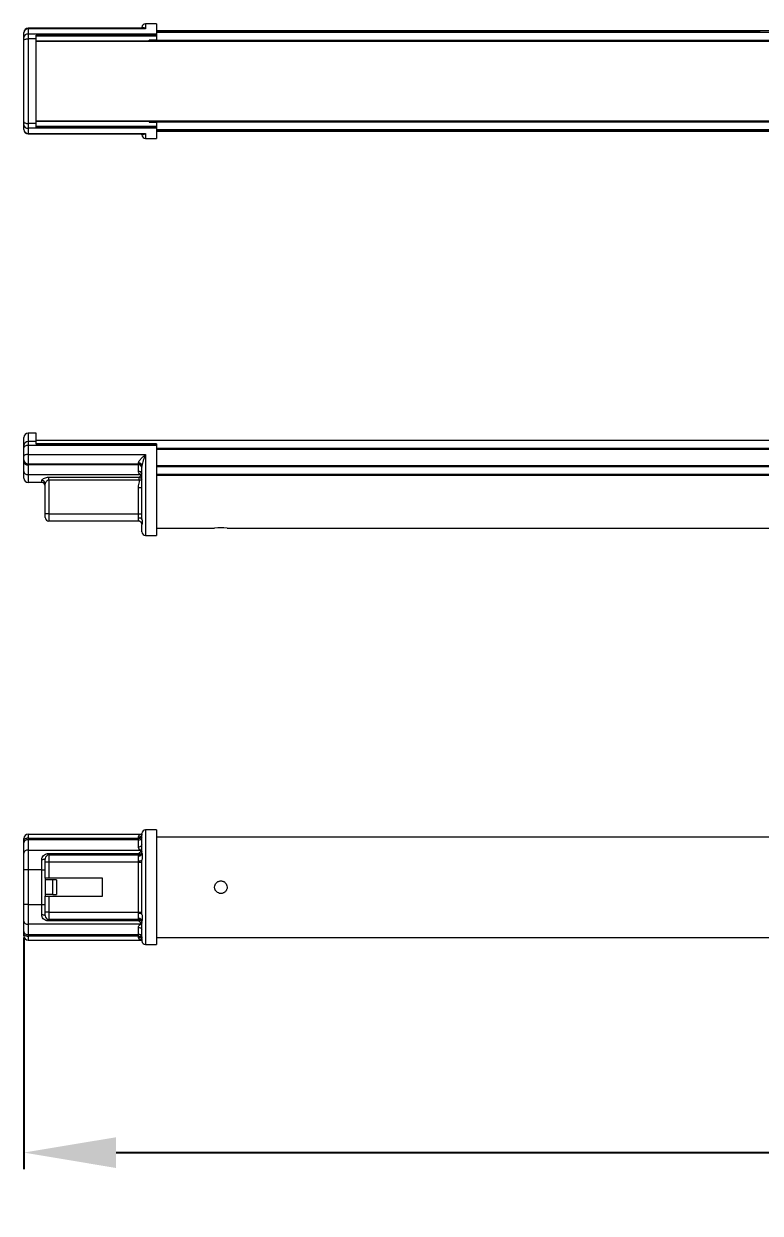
# Model space of a CAD drawing. Header units: inches. Extents: x -5.1 to 56, y 0.9 to 13.9.
# Drawn here: x 3.86 to 11.83, y 0.86 to 13.74 of the extents above; entities that cross this region are included whole.
import ezdxf

# ---------------------------------------------------------------- set-up
doc = ezdxf.new("R2010")
doc.units = ezdxf.units.IN
doc.header["$MEASUREMENT"] = 0
doc.layers.add('DIMENSIONS', color=6, linetype='Continuous')
doc.styles.get("Standard").update_dxf_attribs({"font": 'Arial.ttf'})
doc.dimstyles.new('Big 1IN', dxfattribs={"dimtxt": 1, "dimasz": 1, "dimexe": 0.18, "dimexo": 0.0625, "dimgap": 0.09, "dimtad": 0, "dimtih": 1, "dimtoh": 1, "dimzin": 0, "dimdsep": 46, "dimlunit": 3, "dimtxsty": 'Standard', "dimcen": 0.5, "dimadec": 0, "dimazin": 0, "dimtfac": 1, "dimtofl": 0, "dimtmove": 0, "dimatfit": 3, "dimfxl": 1, "dimtolj": 1, "dimtzin": 0, "dimarcsym": 0})

# ---------------------------------------------------------------- blocks, each defined once
blk = doc.blocks.new('*D15')
at = {"layer": 'Defpoints', "color": 0, "transparency": 16777216}
for p in [(3.856, 3.913), (51.848, 3.913), (51.848, 1.52)]:
    blk.add_point(p, dxfattribs=at)
at = {"layer": 'DIMENSIONS', "color": 0, "lineweight": -2, "transparency": 16777216}
for p, q in [((3.856, 3.85), (3.856, 1.34)), ((51.848, 3.85), (51.848, 1.34)), ((4.856, 1.52), (25.129, 1.52)), ((50.848, 1.52), (30.575, 1.52))]:
    blk.add_line(p, q, dxfattribs=at)
at = {"layer": 'DIMENSIONS', "color": 0, "transparency": 16777216}
for points in [[(4.856, 1.686), (4.856, 1.353), (3.856, 1.52)], [(50.848, 1.686), (50.848, 1.353), (51.848, 1.52)]]:
    blk.add_solid(points, dxfattribs=at)
at = {"layer": 'DIMENSIONS', "color": 0, "transparency": 16777216, "insert": (27.852, 1.52), "char_height": 1, "attachment_point": 5}
blk.add_mtext('\\A1;3\'-11.99"', dxfattribs=at)

msp = doc.modelspace()

# ---------------------------------------------------------------- linework, layer by layer
at = {"color": 7, "linetype": 'Continuous', "lineweight": 15}
for p, q in [((5.14, 13.691), (3.903, 13.691)), ((3.903, 13.684), (3.903, 13.629)), ((5.175, 13.684), (3.903, 13.684)), ((5.136, 13.691), (5.136, 13.701)), ((5.292, 13.74), (5.175, 13.74)), ((5.292, 13.74), (5.292, 13.629)), ((11.831, 13.662), (5.292, 13.662)), ((28.657, 13.662), (11.831, 13.662)), ((3.856, 13.642), (3.856, 13.645)), ((3.856, 13.591), (3.856, 13.642)), ((3.856, 13.56), (3.856, 13.591)), ((3.856, 12.678), (3.856, 13.56)), ((3.903, 13.629), (3.903, 13.578)), ((5.292, 13.629), (3.903, 13.629)), ((3.903, 13.578), (3.903, 12.661)), ((3.992, 13.578), (3.903, 13.578)), ((3.992, 13.618), (5.292, 13.618)), ((3.992, 13.578), (3.992, 13.618)), ((5.292, 13.607), (3.992, 13.607)), ((3.992, 12.661), (3.992, 13.578)), ((11.831, 13.553), (3.992, 13.553)), ((5.292, 13.563), (5.214, 13.563)), ((5.214, 13.553), (5.214, 13.563)), ((11.831, 13.645), (5.292, 13.645)), ((5.292, 13.629), (5.292, 13.618)), ((5.292, 13.618), (5.292, 13.607)), ((5.292, 13.607), (5.292, 13.563)), ((3.856, 12.647), (3.856, 12.678)), ((3.856, 12.596), (3.856, 12.647)), ((3.992, 12.661), (3.903, 12.661)), ((3.903, 12.661), (3.903, 12.609)), ((3.992, 12.686), (11.831, 12.686)), ((3.992, 12.62), (3.992, 12.661)), ((3.992, 12.631), (5.292, 12.631)), ((5.292, 12.62), (3.992, 12.62)), ((5.214, 12.686), (5.214, 12.675)), ((5.214, 12.675), (5.292, 12.675)), ((5.292, 12.675), (5.292, 12.631)), ((5.292, 12.631), (5.292, 12.62)), ((5.292, 12.62), (5.292, 12.609)), ((3.856, 12.594), (3.856, 12.596)), ((5.292, 12.609), (3.903, 12.609)), ((3.903, 12.609), (3.903, 12.554)), ((3.903, 12.554), (5.175, 12.554)), ((3.903, 12.547), (5.14, 12.547)), ((5.136, 12.537), (5.136, 12.547)), ((5.175, 12.498), (5.292, 12.498)), ((5.292, 12.609), (5.292, 12.498)), ((5.292, 12.594), (11.831, 12.594)), ((5.292, 12.576), (11.831, 12.576)), ((11.831, 12.594), (28.657, 12.594)), ((11.831, 12.576), (28.657, 12.576)), ((3.992, 9.307), (3.903, 9.307)), ((3.992, 9.217), (3.992, 9.307)), ((3.856, 9.174), (3.856, 9.26)), ((3.856, 9.149), (3.856, 9.174)), ((3.856, 9.059), (3.856, 9.149)), ((3.903, 9.217), (3.903, 9.175)), ((3.992, 9.217), (3.903, 9.217)), ((3.903, 9.175), (3.903, 9.078)), ((5.292, 9.175), (3.903, 9.175)), ((11.831, 9.229), (3.992, 9.229)), ((3.992, 9.189), (3.992, 9.217)), ((5.292, 9.191), (3.992, 9.191)), ((5.292, 9.189), (3.992, 9.189)), ((5.292, 9.191), (5.292, 9.189)), ((5.292, 9.189), (5.292, 9.175)), ((5.292, 9.175), (5.292, 8.201)), ((28.657, 9.229), (11.831, 9.229)), ((3.856, 9.019), (3.856, 9.059)), ((3.856, 8.998), (3.856, 9.019)), ((3.903, 9.078), (5.175, 9.078)), ((3.903, 9.078), (3.903, 8.977)), ((11.831, 9.137), (5.292, 9.137)), ((28.657, 9.137), (11.831, 9.137)), ((3.856, 8.893), (3.856, 8.998)), ((3.856, 8.822), (3.856, 8.893)), ((3.903, 8.977), (5.098, 8.977)), ((3.903, 8.977), (3.903, 8.965)), ((5.098, 8.965), (3.903, 8.965)), ((3.903, 8.965), (3.903, 8.859)), ((5.098, 8.977), (5.098, 8.985)), ((5.098, 8.965), (5.098, 8.977)), ((5.098, 8.895), (5.098, 8.965)), ((5.136, 8.373), (5.136, 8.955)), ((11.831, 8.95), (5.292, 8.95)), ((28.657, 8.95), (11.831, 8.95)), ((3.903, 8.859), (5.117, 8.859)), ((3.903, 8.859), (3.903, 8.775)), ((4.05, 8.775), (3.903, 8.775)), ((4.05, 8.775), (4.05, 8.795)), ((4.089, 8.434), (4.089, 8.759)), ((4.128, 8.831), (5.107, 8.831)), ((4.128, 8.8), (4.128, 8.831)), ((5.107, 8.8), (4.128, 8.8)), ((4.128, 8.8), (4.128, 8.434)), ((5.107, 8.8), (5.107, 8.831)), ((5.292, 8.857), (11.831, 8.857)), ((11.831, 8.857), (18.187, 8.857)), ((5.098, 8.434), (5.098, 8.72)), ((5.098, 8.72), (5.136, 8.72)), ((4.089, 8.395), (4.089, 8.434)), ((4.128, 8.434), (4.089, 8.434)), ((4.128, 8.434), (5.098, 8.434)), ((4.128, 8.434), (4.128, 8.356)), ((5.098, 8.434), (5.136, 8.434)), ((5.098, 8.393), (5.098, 8.434)), ((5.098, 8.356), (4.128, 8.356)), ((5.098, 8.356), (5.098, 8.358)), ((5.136, 8.24), (5.136, 8.319)), ((5.292, 8.278), (5.922, 8.278)), ((6.057, 8.278), (11.831, 8.278)), ((11.831, 8.278), (18.09, 8.278)), ((5.175, 8.201), (5.292, 8.201)), ((3.856, 4.902), (3.856, 4.919)), ((3.856, 4.873), (3.856, 4.902)), ((5.136, 4.965), (3.903, 4.965)), ((3.903, 4.923), (3.903, 4.905)), ((3.903, 4.923), (5.098, 4.923)), ((3.903, 4.905), (3.903, 4.793)), ((5.098, 4.905), (3.903, 4.905)), ((5.098, 4.923), (5.098, 4.936)), ((5.098, 4.905), (5.098, 4.923)), ((5.098, 4.831), (5.098, 4.905)), ((5.136, 4.764), (5.136, 4.975)), ((5.292, 5.014), (5.175, 5.014)), ((5.292, 5.014), (5.292, 3.772)), ((11.831, 4.936), (5.292, 4.936)), ((28.657, 4.936), (11.831, 4.936)), ((17.643, 4.936), (11.831, 4.936)), ((3.856, 4.761), (3.856, 4.873)), ((3.903, 4.793), (3.903, 4.581)), ((3.903, 4.793), (5.117, 4.793)), ((3.856, 4.581), (3.856, 4.761)), ((4.05, 4.581), (4.05, 4.69)), ((4.089, 4.665), (4.089, 4.703)), ((4.089, 4.49), (4.089, 4.665)), ((4.128, 4.665), (4.089, 4.665)), ((4.128, 4.742), (4.128, 4.759)), ((4.128, 4.759), (5.107, 4.759)), ((4.128, 4.742), (4.128, 4.665)), ((4.128, 4.742), (5.098, 4.742)), ((4.128, 4.665), (4.128, 4.49)), ((5.098, 4.665), (4.128, 4.665)), ((5.098, 4.731), (5.098, 4.742)), ((5.098, 4.665), (5.098, 4.68)), ((5.098, 4.121), (5.098, 4.665)), ((5.098, 4.665), (5.136, 4.665)), ((5.136, 4.099), (5.136, 4.687)), ((3.856, 4.205), (3.856, 4.581)), ((3.903, 4.581), (3.856, 4.581)), ((3.903, 4.581), (3.903, 4.205)), ((4.05, 4.581), (3.903, 4.581)), ((4.05, 4.205), (4.05, 4.581)), ((4.05, 4.581), (4.089, 4.581)), ((4.089, 4.49), (4.089, 4.471)), ((4.128, 4.49), (4.089, 4.49)), ((4.089, 4.471), (4.089, 4.315)), ((4.171, 4.471), (4.089, 4.471)), ((4.71, 4.49), (4.128, 4.49)), ((4.171, 4.315), (4.171, 4.471)), ((4.21, 4.471), (4.171, 4.471)), ((4.21, 4.471), (4.21, 4.315)), ((4.71, 4.296), (4.71, 4.49)), ((4.171, 4.315), (4.089, 4.315)), ((4.089, 4.315), (4.089, 4.296)), ((4.089, 4.121), (4.089, 4.296)), ((4.089, 4.296), (4.128, 4.296)), ((4.128, 4.296), (4.128, 4.121)), ((4.128, 4.296), (4.71, 4.296)), ((4.171, 4.315), (4.21, 4.315)), ((3.856, 4.025), (3.856, 4.205)), ((3.903, 4.205), (3.856, 4.205)), ((3.903, 4.205), (3.903, 3.993)), ((3.903, 4.205), (4.05, 4.205)), ((4.05, 4.205), (4.089, 4.205)), ((4.05, 4.096), (4.05, 4.205)), ((4.089, 4.083), (4.089, 4.121)), ((4.128, 4.121), (4.089, 4.121)), ((4.128, 4.121), (4.128, 4.044)), ((4.128, 4.121), (5.098, 4.121)), ((5.098, 4.106), (5.098, 4.121)), ((5.098, 4.121), (5.136, 4.121)), ((3.856, 3.913), (3.856, 4.025)), ((5.117, 3.993), (3.903, 3.993)), ((3.903, 3.993), (3.903, 3.881)), ((5.098, 4.044), (4.128, 4.044)), ((4.128, 4.027), (4.128, 4.044)), ((5.107, 4.027), (4.128, 4.027)), ((5.098, 4.044), (5.098, 4.055)), ((5.136, 3.811), (5.136, 4.022)), ((3.856, 3.884), (3.856, 3.913)), ((3.856, 3.867), (3.856, 3.884)), ((3.903, 3.881), (5.098, 3.881)), ((3.903, 3.881), (3.903, 3.863)), ((5.098, 3.863), (3.903, 3.863)), ((5.098, 3.881), (5.098, 3.955)), ((5.098, 3.863), (5.098, 3.881)), ((5.098, 3.85), (5.098, 3.863)), ((3.903, 3.821), (5.136, 3.821)), ((5.175, 3.772), (5.292, 3.772)), ((5.292, 3.85), (11.831, 3.85)), ((11.831, 3.85), (17.643, 3.85)), ((11.831, 3.85), (28.657, 3.85))]:
    msp.add_line(p, q, dxfattribs=at)
at = {"color": 8, "linetype": 'Continuous', "lineweight": 15}
for p, q in [((3.903, 13.691), (3.903, 13.684)), ((5.175, 13.74), (5.175, 13.684)), ((5.292, 13.662), (11.831, 13.662)), ((11.831, 13.654), (5.292, 13.654)), ((11.831, 13.548), (3.992, 13.548)), ((11.831, 13.645), (5.292, 13.645)), ((5.292, 13.564), (11.831, 13.564)), ((28.657, 13.645), (11.831, 13.645)), ((11.831, 13.564), (28.657, 13.564)), ((28.657, 13.548), (11.831, 13.548)), ((3.992, 12.69), (11.831, 12.69)), ((11.831, 12.674), (5.292, 12.674)), ((11.831, 12.69), (28.657, 12.69)), ((28.657, 12.674), (11.831, 12.674)), ((3.903, 12.554), (3.903, 12.547)), ((5.175, 12.554), (5.175, 12.498)), ((5.292, 12.594), (11.831, 12.594)), ((5.292, 12.584), (11.831, 12.584)), ((11.831, 12.577), (5.292, 12.577)), ((11.831, 12.594), (28.657, 12.594)), ((11.831, 12.584), (28.657, 12.584)), ((28.657, 12.577), (11.831, 12.577)), ((3.903, 9.307), (3.903, 9.217)), ((5.292, 9.145), (11.831, 9.145)), ((11.831, 9.145), (28.657, 9.145)), ((5.175, 9.078), (5.175, 8.201)), ((11.831, 9.133), (5.292, 9.133)), ((28.657, 9.133), (11.831, 9.133)), ((5.292, 8.959), (11.831, 8.959)), ((11.831, 8.942), (5.292, 8.942)), ((11.831, 8.959), (28.657, 8.959)), ((28.657, 8.942), (11.831, 8.942)), ((5.292, 8.864), (11.831, 8.864)), ((11.831, 8.849), (5.292, 8.849)), ((11.831, 8.864), (18.187, 8.864)), ((18.187, 8.849), (11.831, 8.849)), ((3.903, 4.965), (3.903, 4.923)), ((5.175, 5.014), (5.175, 3.772)), ((5.107, 4.743), (5.107, 4.759)), ((5.107, 4.027), (5.107, 4.043)), ((3.903, 3.863), (3.903, 3.821))]:
    msp.add_line(p, q, dxfattribs=at)
at = {"color": 7, "linetype": 'Continuous', "lineweight": 15, "flags": 128}
for points in [[(3.856, 13.56), (3.857, 13.563), (3.86, 13.567), (3.864, 13.57), (3.87, 13.572), (3.877, 13.575), (3.885, 13.576), (3.894, 13.577), (3.903, 13.578)], [(3.856, 12.678), (3.857, 12.675), (3.86, 12.672), (3.864, 12.669), (3.87, 12.666), (3.877, 12.664), (3.885, 12.662), (3.894, 12.661), (3.903, 12.661)], [(3.903, 9.175), (3.894, 9.175), (3.885, 9.173), (3.877, 9.171), (3.87, 9.168), (3.864, 9.164), (3.86, 9.159), (3.857, 9.154), (3.856, 9.149)], [(3.903, 9.078), (3.894, 9.078), (3.885, 9.077), (3.877, 9.075), (3.87, 9.073), (3.864, 9.07), (3.86, 9.066), (3.857, 9.063), (3.856, 9.059)], [(5.107, 8.8), (5.111, 8.801), (5.115, 8.802), (5.119, 8.803), (5.123, 8.803), (5.127, 8.804), (5.13, 8.805), (5.134, 8.806), (5.136, 8.806)], [(5.098, 8.393), (5.105, 8.393), (5.113, 8.392), (5.119, 8.39), (5.125, 8.388), (5.13, 8.385), (5.134, 8.381), (5.136, 8.377), (5.136, 8.373)], [(3.903, 4.923), (3.894, 4.923), (3.885, 4.921), (3.877, 4.919), (3.87, 4.917), (3.864, 4.914), (3.86, 4.91), (3.857, 4.906), (3.856, 4.902)], [(5.098, 4.936), (5.105, 4.936), (5.113, 4.937), (5.119, 4.94), (5.125, 4.943), (5.13, 4.946), (5.134, 4.95), (5.136, 4.955), (5.136, 4.96)], [(5.098, 4.923), (5.105, 4.923), (5.113, 4.924), (5.119, 4.926), (5.125, 4.928), (5.13, 4.931), (5.134, 4.934), (5.136, 4.937), (5.136, 4.941)], [(4.089, 4.703), (4.088, 4.701), (4.086, 4.698), (4.082, 4.696), (4.078, 4.694), (4.072, 4.692), (4.065, 4.691), (4.058, 4.69), (4.05, 4.69)], [(4.05, 4.096), (4.058, 4.096), (4.065, 4.095), (4.072, 4.094), (4.078, 4.092), (4.082, 4.09), (4.086, 4.088), (4.088, 4.085), (4.089, 4.083)], [(3.856, 3.884), (3.857, 3.88), (3.86, 3.876), (3.864, 3.872), (3.87, 3.869), (3.877, 3.867), (3.885, 3.865), (3.894, 3.863), (3.903, 3.863)], [(5.098, 3.863), (5.105, 3.863), (5.113, 3.862), (5.119, 3.86), (5.125, 3.858), (5.13, 3.855), (5.134, 3.852), (5.136, 3.849), (5.136, 3.845)], [(5.098, 3.85), (5.105, 3.85), (5.113, 3.849), (5.119, 3.846), (5.125, 3.843), (5.13, 3.84), (5.134, 3.836), (5.136, 3.831), (5.136, 3.826)]]:
    msp.add_lwpolyline(points, dxfattribs=at)
at = {"color": 7, "linetype": 'Continuous', "lineweight": 15}
for centre, radius, start, end in [((3.903, 13.645), 0.0466, 90, 180), ((3.901, 13.64), 0.0446, 87.4468, 177.1953), ((5.175, 13.701), 0.0388, 90, 180), ((3.899, 13.586), 0.043, 84.9587, 173.8601), ((3.899, 12.652), 0.043, 186.1399, 275.0413), ((3.901, 12.598), 0.0446, 182.8047, 272.5532), ((3.903, 12.594), 0.0466, 180, 270), ((5.175, 12.537), 0.0388, 180, 270), ((3.903, 9.26), 0.0466, 90, 180), ((3.901, 9.172), 0.0449, 87.8909, 177.7223), ((3.9, 9.021), 0.0442, 183.5095, 273.1241), ((3.897, 9.006), 0.0418, 190.3153, 277.5002), ((3.897, 8.901), 0.0418, 190.3153, 277.5002), ((5.101, 8.95), 0.0354, 7.6544, 96.0103), ((5.1, 8.94), 0.0369, 3.5089, 93.1249), ((5.102, 8.93), 0.0348, 10.3147, 97.501), ((5.102, 8.86), 0.0348, 10.3146, 97.501), ((3.903, 8.822), 0.0466, 180, 270), ((4.051, 8.757), 0.0376, 1.9558, 91.829), ((4.05, 8.736), 0.0388, 0, 90), ((5.091, 8.782), 0.0514, 27.9039, 72.3668), ((5.131, 8.828), 0.034, 80.6486, 114.6833), ((4.128, 8.395), 0.0388, 180, 270), ((5.098, 8.319), 0.0384, 0.5526, 90.543), ((5.098, 8.317), 0.0388, 0, 90), ((5.99, 7.738), 0.545, 82.9357, 97.1541), ((5.175, 8.24), 0.0388, 180, 270), ((3.903, 4.919), 0.0466, 90, 180), ((3.896, 4.864), 0.0414, 81.4015, 167.3833), ((5.103, 4.939), 0.0345, 261.4007, 347.384), ((5.175, 4.975), 0.0388, 90, 180), ((3.896, 4.752), 0.0414, 81.4015, 167.3833), ((5.103, 4.865), 0.0345, 261.4007, 347.384), ((5.098, 4.781), 0.0388, 270, 0), ((5.09, 4.851), 0.0639, 294.3342, 316.1019), ((4.128, 4.703), 0.0388, 90, 180), ((5.1, 4.767), 0.0363, 265.8938, 355.1995), ((5.107, 4.735), 0.0565, 260.4858, 301.4427), ((3.896, 4.034), 0.0414, 192.6167, 278.5985), ((4.128, 4.083), 0.0388, 180, 270), ((5.107, 4.051), 0.0565, 58.5573, 99.5142), ((5.1, 4.019), 0.0363, 4.8005, 94.1062), ((5.098, 4.005), 0.0388, 0, 90), ((5.09, 3.935), 0.0639, 43.8981, 65.6658), ((3.896, 3.922), 0.0414, 192.6167, 278.5985), ((3.903, 3.867), 0.0466, 180, 270), ((5.103, 3.921), 0.0345, 12.616, 98.5993), ((5.103, 3.847), 0.0345, 12.616, 98.5993), ((5.175, 3.811), 0.0388, 180, 270)]:
    msp.add_arc(centre, radius, start, end, dxfattribs=at)
at = {"color": 8, "linetype": 'Continuous', "lineweight": 15}
for centre, start, end in [((5.127, 4.802), 245.2147, 268.8741), ((5.127, 3.984), 91.1259, 114.7853)]:
    msp.add_arc(centre, 0.048, start, end, dxfattribs=at)
for points, knots in [([(5.138, 13.691), (5.138, 13.692), (5.139, 13.697), (5.146, 13.7), (5.156, 13.7), (5.167, 13.692), (5.174, 13.686), (5.175, 13.685), (5.175, 13.684)], [0, 0, 0, 0, 0.050751, 0.265545, 0.567354, 0.883865, 0.996357, 1, 1, 1, 1]), ([(5.175, 13.684), (5.175, 13.685), (5.172, 13.686), (5.16, 13.69), (5.149, 13.69), (5.141, 13.691)], [0, 0, 0, 0, 0.008736, 0.297295, 1, 1, 1, 1]), ([(5.175, 12.554), (5.175, 12.554), (5.174, 12.552), (5.167, 12.546), (5.156, 12.539), (5.146, 12.538), (5.139, 12.541), (5.138, 12.546), (5.138, 12.547)], [0, 0, 0, 0, 0.003643, 0.116135, 0.432646, 0.734455, 0.949249, 1, 1, 1, 1]), ([(5.14, 12.547), (5.148, 12.548), (5.16, 12.549), (5.172, 12.553), (5.175, 12.554), (5.175, 12.554)], [0, 0, 0, 0, 0.713134, 0.991571, 1, 1, 1, 1]), ([(5.098, 4.936), (5.098, 4.939), (5.099, 4.944), (5.104, 4.953), (5.115, 4.962), (5.13, 4.966), (5.14, 4.965), (5.141, 4.965)], [0, 0, 0, 0, 0.173941, 0.229138, 0.525473, 0.94286, 1, 1, 1, 1]), ([(5.141, 3.821), (5.14, 3.821), (5.13, 3.82), (5.115, 3.824), (5.104, 3.833), (5.099, 3.842), (5.098, 3.847), (5.098, 3.85)], [0, 0, 0, 0, 0.049135, 0.470065, 0.768917, 0.824582, 1, 1, 1, 1])]:
    msp.add_open_spline(points, degree=3, knots=knots, dxfattribs=at)
at = {"color": 7, "linetype": 'Continuous', "lineweight": 15}
for points, knots in [([(5.098, 8.985), (5.098, 8.988), (5.099, 8.993), (5.104, 9.004), (5.115, 9.02), (5.138, 9.045), (5.159, 9.065), (5.172, 9.075), (5.175, 9.078), (5.175, 9.078)], [0, 0, 0, 0, 0.1123418, 0.1479913, 0.3393827, 0.6089564, 0.8947164, 0.9969064, 1, 1, 1, 1]), ([(5.175, 9.078), (5.175, 9.078), (5.174, 9.074), (5.167, 9.059), (5.156, 9.032), (5.145, 9), (5.138, 8.974), (5.137, 8.96), (5.136, 8.955)], [0, 0, 0, 0, 0.00329, 0.104876, 0.390702, 0.663251, 0.857221, 1, 1, 1, 1]), ([(5.117, 8.859), (5.112, 8.865), (5.103, 8.875), (5.098, 8.888), (5.098, 8.893), (5.098, 8.895)], [0, 0, 0, 0, 0.5382577, 0.913272, 1, 1, 1, 1]), ([(4.05, 8.795), (4.051, 8.798), (4.053, 8.805), (4.069, 8.817), (4.09, 8.826), (4.111, 8.831), (4.123, 8.831), (4.128, 8.831)], [0, 0, 0, 0, 0.2235109, 0.4522946, 0.697669, 0.8863323, 1, 1, 1, 1]), ([(4.128, 8.8), (4.125, 8.799), (4.122, 8.799), (4.116, 8.797), (4.107, 8.793), (4.098, 8.783), (4.09, 8.77), (4.089, 8.763), (4.089, 8.759)], [0, 0, 0, 0, 0.093051, 0.133814, 0.259484, 0.505427, 0.754938, 1, 1, 1, 1]), ([(5.098, 8.72), (5.098, 8.721), (5.098, 8.732), (5.103, 8.753), (5.11, 8.778), (5.108, 8.794), (5.107, 8.8)], [0, 0, 0, 0, 0.025919, 0.423152, 0.776012, 1, 1, 1, 1]), ([(5.107, 8.831), (5.112, 8.835), (5.118, 8.84), (5.123, 8.848), (5.123, 8.852), (5.12, 8.855), (5.118, 8.858), (5.117, 8.859)], [0, 0, 0, 0, 0.503882, 0.638875, 0.738217, 0.865018, 1, 1, 1, 1]), ([(5.098, 8.358), (5.098, 8.36), (5.098, 8.365), (5.098, 8.38), (5.098, 8.39), (5.098, 8.393)], [0, 0, 0, 0, 0.408402, 0.813488, 1, 1, 1, 1]), ([(5.136, 8.373), (5.137, 8.369), (5.137, 8.355), (5.137, 8.335), (5.137, 8.325), (5.136, 8.319)], [0, 0, 0, 0, 0.183913, 0.592459, 1, 1, 1, 1]), ([(5.117, 4.793), (5.112, 4.799), (5.103, 4.81), (5.098, 4.823), (5.098, 4.829), (5.098, 4.831)], [0, 0, 0, 0, 0.5382577, 0.913272, 1, 1, 1, 1]), ([(5.107, 4.759), (5.112, 4.764), (5.118, 4.771), (5.123, 4.78), (5.123, 4.785), (5.12, 4.789), (5.118, 4.792), (5.117, 4.793)], [0, 0, 0, 0, 0.503882, 0.638875, 0.738217, 0.865018, 1, 1, 1, 1]), ([(4.05, 4.69), (4.051, 4.698), (4.053, 4.715), (4.069, 4.737), (4.09, 4.751), (4.111, 4.758), (4.123, 4.758), (4.128, 4.759)], [0, 0, 0, 0, 0.2235109, 0.4522946, 0.697669, 0.8863323, 1, 1, 1, 1]), ([(5.098, 4.68), (5.098, 4.688), (5.098, 4.705), (5.098, 4.722), (5.098, 4.729), (5.098, 4.731)], [0, 0, 0, 0, 0.408402, 0.813488, 1, 1, 1, 1]), ([(5.136, 4.764), (5.137, 4.76), (5.137, 4.748), (5.137, 4.723), (5.137, 4.699), (5.136, 4.687)], [0, 0, 0, 0, 0.183913, 0.592459, 1, 1, 1, 1]), ([(5.922, 4.393), (5.922, 4.389), (5.923, 4.384), (5.924, 4.375), (5.926, 4.371), (5.929, 4.363), (5.931, 4.359), (5.936, 4.352), (5.939, 4.348), (5.948, 4.339), (5.956, 4.334), (5.972, 4.327), (5.981, 4.325), (5.994, 4.325), (5.999, 4.326), (6.008, 4.327), (6.012, 4.329), (6.02, 4.332), (6.024, 4.334), (6.031, 4.339), (6.035, 4.342), (6.041, 4.348), (6.044, 4.352), (6.049, 4.359), (6.051, 4.363), (6.054, 4.371), (6.056, 4.375), (6.058, 4.384), (6.058, 4.389), (6.058, 4.402), (6.056, 4.411), (6.049, 4.427), (6.044, 4.435), (6.035, 4.444), (6.032, 4.447), (6.024, 4.452), (6.02, 4.454), (6.012, 4.457), (6.008, 4.459), (5.999, 4.46), (5.995, 4.461), (5.986, 4.461), (5.981, 4.46), (5.973, 4.459), (5.968, 4.457), (5.96, 4.454), (5.956, 4.452), (5.949, 4.447), (5.945, 4.444), (5.936, 4.435), (5.931, 4.427), (5.924, 4.411), (5.922, 4.402), (5.922, 4.393)], [0, 0, 0, 0, 0.03125, 0.03125, 0.0625, 0.0625, 0.09375, 0.09375, 0.125, 0.125, 0.1875, 0.1875, 0.25, 0.25, 0.28125, 0.28125, 0.3125, 0.3125, 0.34375, 0.34375, 0.375, 0.375, 0.40625, 0.40625, 0.4375, 0.4375, 0.46875, 0.46875, 0.5, 0.5, 0.5625, 0.5625, 0.625, 0.625, 0.65625, 0.65625, 0.6875, 0.6875, 0.71875, 0.71875, 0.75, 0.75, 0.78125, 0.78125, 0.8125, 0.8125, 0.84375, 0.84375, 0.875, 0.875, 0.9375, 0.9375, 1, 1, 1, 1]), ([(4.128, 4.027), (4.12, 4.028), (4.105, 4.029), (4.084, 4.038), (4.066, 4.052), (4.053, 4.072), (4.051, 4.088), (4.05, 4.096)], [0, 0, 0, 0, 0.189273, 0.373667, 0.567847, 0.786702, 1, 1, 1, 1]), ([(5.098, 4.055), (5.098, 4.06), (5.098, 4.071), (5.098, 4.09), (5.098, 4.102), (5.098, 4.106)], [0, 0, 0, 0, 0.408402, 0.813488, 1, 1, 1, 1]), ([(5.098, 3.955), (5.098, 3.957), (5.098, 3.963), (5.103, 3.976), (5.112, 3.987), (5.117, 3.993)], [0, 0, 0, 0, 0.086728, 0.4617423, 1, 1, 1, 1]), ([(5.117, 3.993), (5.118, 3.994), (5.12, 3.997), (5.123, 4.001), (5.123, 4.006), (5.118, 4.015), (5.112, 4.022), (5.107, 4.027)], [0, 0, 0, 0, 0.134982, 0.261783, 0.361125, 0.496118, 1, 1, 1, 1]), ([(5.136, 4.099), (5.137, 4.093), (5.137, 4.076), (5.137, 4.049), (5.137, 4.031), (5.136, 4.022)], [0, 0, 0, 0, 0.183913, 0.592459, 1, 1, 1, 1])]:
    msp.add_open_spline(points, degree=3, knots=knots, dxfattribs=at)

# ---------------------------------------------------------------- dimensions: what is measured, and where the dimension line sits
at = {"layer": 'DIMENSIONS'}
dim = msp.add_linear_dim(base=(51.848, 1.52), p1=(3.856, 3.913), p2=(51.848, 3.913), dimstyle='Big 1IN', dxfattribs=at)
dim.commit()
dim.dimension.update_dxf_attribs({"geometry": '*D15', "text_midpoint": (27.852, 1.52)})

doc.saveas('drawing.dxf')
